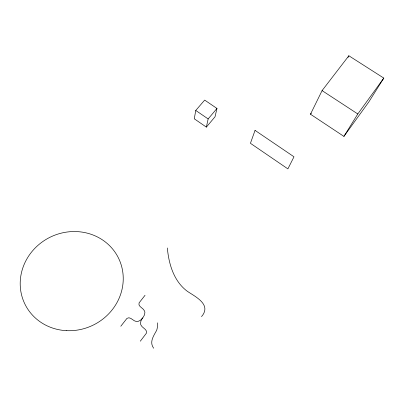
<?xml version="1.0" encoding="UTF-8"?>
<svg xmlns="http://www.w3.org/2000/svg" width="404" height="404" viewBox="0 0 404 404"><rect width="100%" height="100%" fill="white"/><g stroke="black" fill="none" stroke-linecap="round" stroke-linejoin="round"><path stroke-width="0.61" d="M195.763 110.454L194.268 118.791L206.363 127.108L215.019 116.796L216.978 108.454L204.671 100.091L195.763 110.454L208.146 118.927L206.363 127.108M310.479 114.221L322.079 90.607L348.859 55.772L383.8 78.093L368.771 102.02L343.92 136.39L310.479 114.221L311.242 113.221M348.001 57.439L348.859 55.772M343.92 136.39L357.798 113.958L383.8 78.093M201.535 316.61C211.923 304.616 195.561 296.849 187.304 291.279C173.836 281.29 168.751 263.994 167.352 247.99M140.309 341.193L146.399 333.199C147.814 329.406 142.026 328.003 140.91 324.968A4.722 4.656 -43.1 0 1 140.521 323.245C140.38 319.125 145.011 316.751 144.874 312.63A4.691 4.611 -31.9 0 0 144.486 310.934C143.395 307.964 137.683 306.606 139.077 302.899L145.036 295.284M120.806 326.24L126.962 318.372C130.25 316.034 133.113 321.195 136.325 321.473A4.717 4.626 -36.1 0 0 138.097 321.397L140.425 320.256L142.708 317.923M208.146 118.927L216.978 108.454M322.079 90.607L357.798 113.958M153.641 348.228C149.071 341.981 153.702 335.81 156.676 330.285A16.094 15.827 -44.8 0 0 157.469 326.22L157.348 322.846M255.045 130.376L250.429 143.294L287.885 168.882L293.986 156.797L255.045 130.376M66.221 330.649A52.146 48.945 -26.5 0 0 118.842 258.802A52.146 48.945 -26.5 0 0 30.108 253.949A52.146 48.945 -26.5 0 0 66.221 330.649"/></g></svg>
